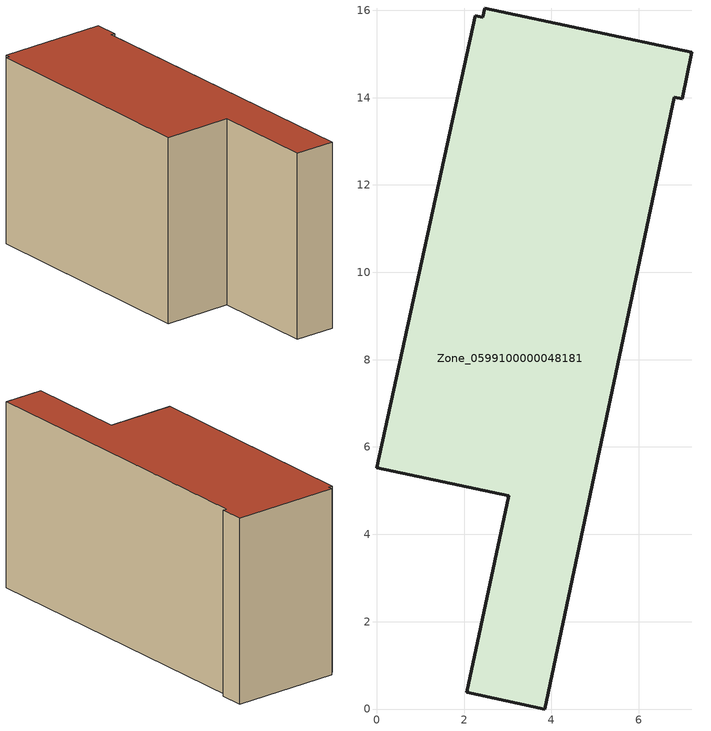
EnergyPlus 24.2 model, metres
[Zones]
Zone_0599100000048181
 floor ground (C_G): 2.06,0.38 3.02,4.88 0,5.52 2.25,15.88 2.42,15.85 2.47,16.05 7.21,15.04 6.99,13.97 6.81,14.01 3.85,0 z0
 wall outside (C_F): 3.02,4.88 2.06,0.38 3.85,0 6.81,14.01 6.99,13.97 7.21,15.04 2.47,16.05 2.42,15.85 2.25,15.88 0,5.52 3.02,4.88 z0:8.3
 roof outside (C_R): 3.85,0 6.81,14.01 6.99,13.97 7.21,15.04 2.47,16.05 2.42,15.85 2.25,15.88 0,5.52 3.02,4.88 2.06,0.38 z8.3
[BUILDING]
Pand.0599100000048181: North Axis=0; Terrain=City; Loads Convergence Tolerance Value=0.04; Temperature Convergence Tolerance Value=0.4; Solar Distribution=FullExterior; Maximum Number of Warmup Days=25; Minimum Number of Warmup Days=1
[Site:Location]
Rotterdam.The.Hague.AP_ZH_NLD Design_Conditions: Latitude=51.96; Longitude=4.45; Time Zone=1; Elevation=-4.5
[SITE:GROUNDTEMPERATURE:BUILDINGSURFACE]
18, 18, 18, 18, 18, 18, 18, 18, 18, 18, 18, 18
[MATERIAL] Thermal Absorptance=0.9; Solar Absorptance=0.7; Visible Absorptance=0.7
Name | Roughness | Thickness | Conductivity | Density | Specific Heat
G.TI.1975-1991 | MediumSmooth | 0.15 | 0.288461 | 540 | 1210
F.TI.1975-1991 | Rough | 0.3 | 0.230769 | 1920 | 840
R.TI.1975-1991 | MediumRough | 0.2 | 0.153846 | 1500 | 1000
[CONSTRUCTION]
C_G: G.TI.1975-1991
C_F: F.TI.1975-1991
C_R: R.TI.1975-1991
[ZONE]
Zone_0599100000048181: Type=1; Multiplier=1; Ceiling Height=Autocalculate; Volume=Autocalculate; Floor Area=autocalculate; Part of Total Floor Area=Yes
[ZONEINFILTRATION:DESIGNFLOWRATE]
Infil_Zone_0599100000048181: Zone or ZoneList or Space or SpaceList=Zone_0599100000048181; Schedule=AlwaysOn; Design Flow Rate Calculation Method=Flow/Area; Flow Rate per Floor Area=0.003; Constant Term Coefficient=1; Temperature Term Coefficient=0; Velocity Term Coefficient=0; Velocity Squared Term Coefficient=0
[HVACTEMPLATE:ZONE:IDEALLOADSAIRSYSTEM]
Zone_0599100000048181: Maximum Heating Supply Air Temperature=50; Minimum Cooling Supply Air Temperature=13; Maximum Heating Supply Air Humidity Ratio=0.0156; Minimum Cooling Supply Air Humidity Ratio=0.0077; Heating Limit=NoLimit; Cooling Limit=NoLimit; Dehumidification Control Type=ConstantSensibleHeatRatio; Cooling Sensible Heat Ratio=0.7; Dehumidification Setpoint=60; Humidification Control Type=None; Humidification Setpoint=30; Outdoor Air Method=None; Outdoor Air Flow Rate per Person=0.00944; Outdoor Air Flow Rate per Zone Floor Area=0; Outdoor Air Flow Rate per Zone=0; Demand Controlled Ventilation Type=None; Outdoor Air Economizer Type=NoEconomizer; Heat Recovery Type=None; Sensible Heat Recovery Effectiveness=0.7; Latent Heat Recovery Effectiveness=0.65
[ZONECONTROL:THERMOSTAT]
ThermostatControl_Zone_0599100000048181: Zone or ZoneList=Zone_0599100000048181; Control Type Schedule=DualSetpointControlType; Control 1=Thermostat_Zone_0599100000048181; Temperature Difference Between Cutout And Setpoint=0
[THERMOSTATSETPOINT:DUALSETPOINT]
Thermostat_Zone_0599100000048181: Heating Setpoint Temperature Schedule=HeatingSetpoint_Zone_0599100000048181; Cooling Setpoint Temperature Schedule=CoolingSetpoint_Zone_0599100000048181
[SCHEDULE:COMPACT]
HeatingSetpoint_Zone_0599100000048181: Through: 12/31, For: AllDays, Until: 24:00, 21
CoolingSetpoint_Zone_0599100000048181: Through: 12/31, For: AllDays, Until: 24:00, 24
DualSetpointControlType: Through: 12/31, For: AllDays, Until: 24:00, 4
AlwaysOn: Through: 12/31, For: AllDays, Until: 24:00, 1
